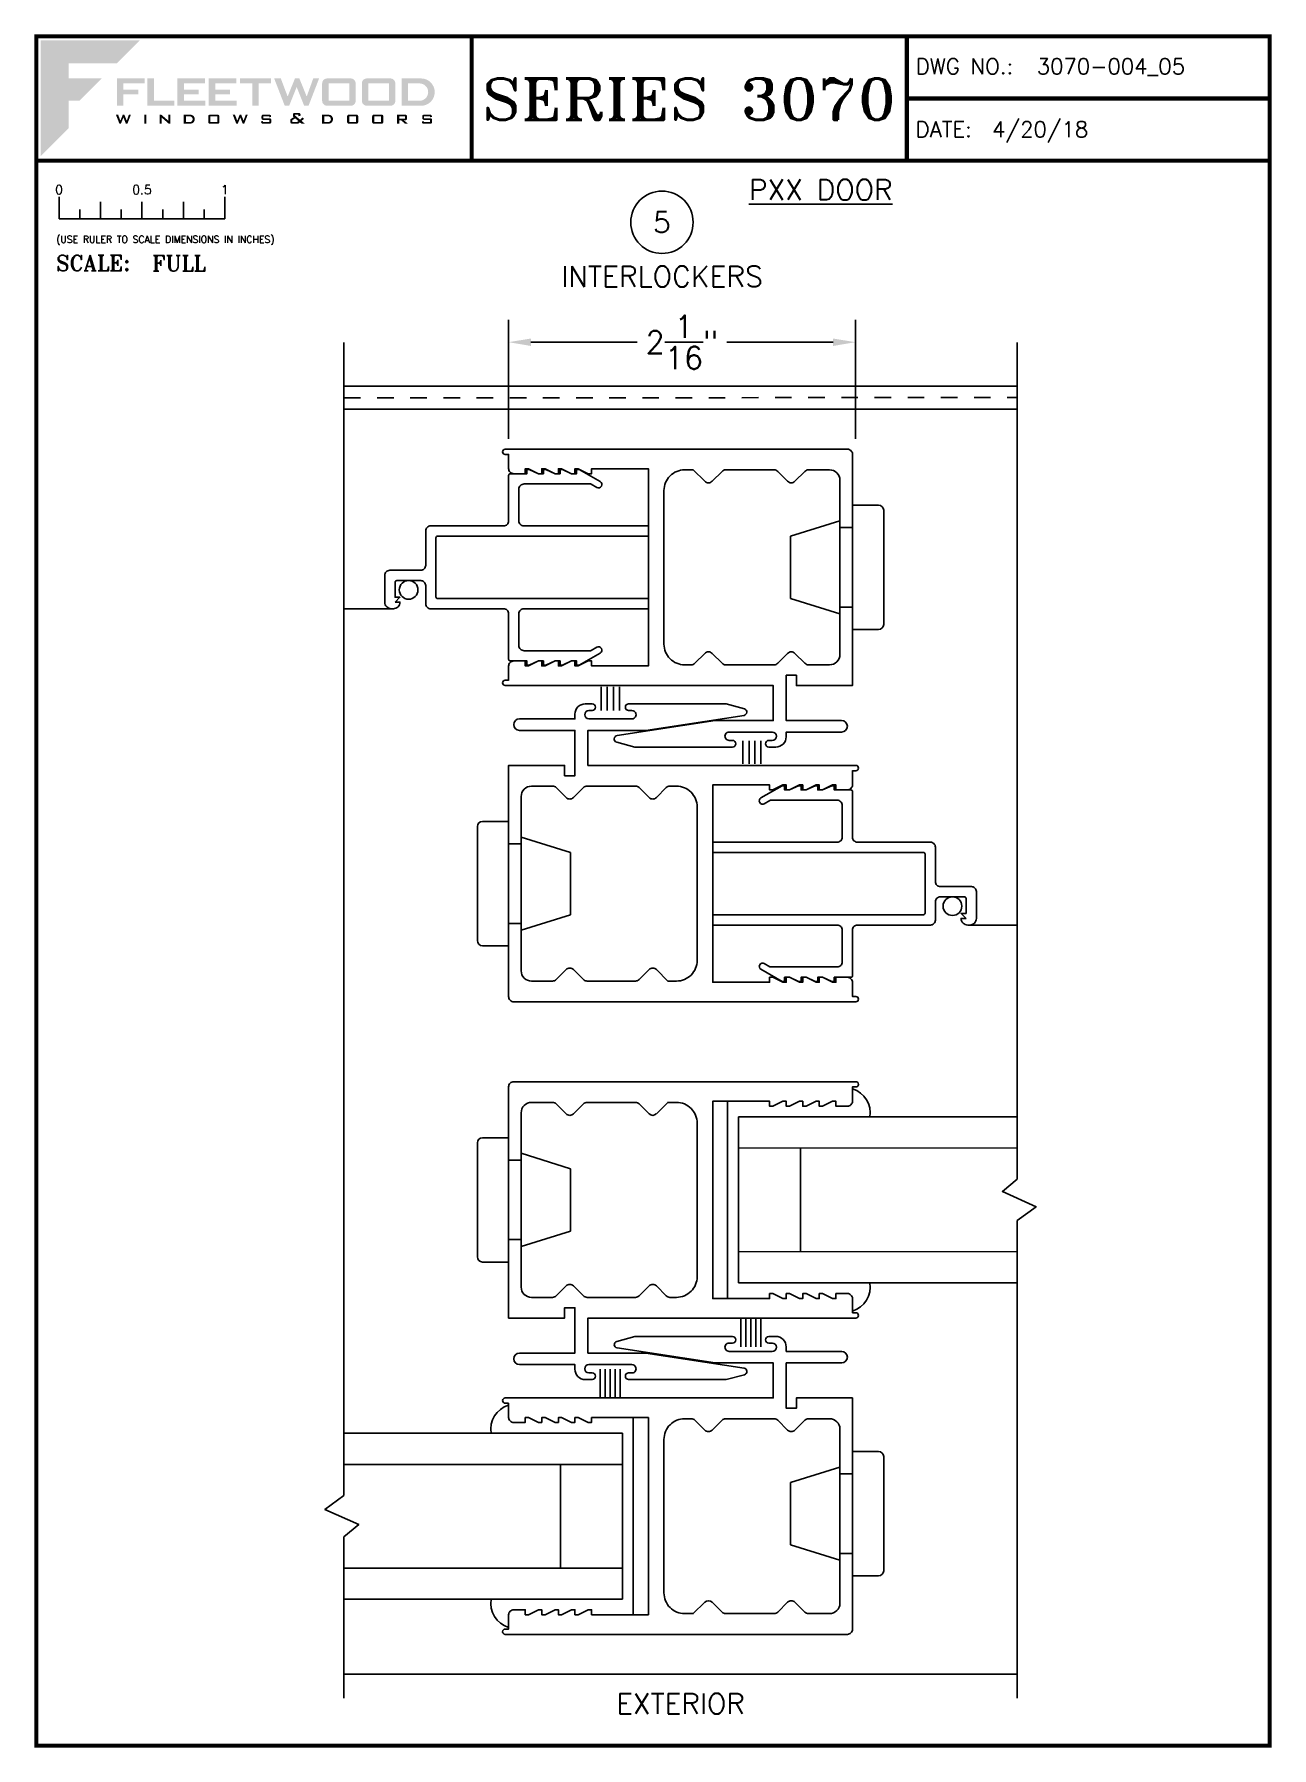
# Paper-space layout 'DETAIL 5' of a CAD drawing. Extents: x 0.3 to 7.8, y 0.1 to 10.4.
# The model-space entities are those that its viewports show. They can reach past a viewport. Long polylines and large blocks are cut down to what shows.
import ezdxf
from ezdxf.enums import TextEntityAlignment as Align

# ---------------------------------------------------------------- set-up
doc = ezdxf.new("R2010")
doc.units = 0
doc.header["$LTSCALE"] = 0.25
doc.header["$MEASUREMENT"] = 0
doc.linetypes.add('HIDDEN', pattern=[0.375, 0.25, -0.125])
doc.layers.get('0').update_dxf_attribs({"linetype": 'CONTINUOUS'})
doc.layers.get('DEFPOINTS').update_dxf_attribs({"color": 1, "linetype": 'CONTINUOUS'})
for name, color, linetype in [('DIM', 7, 'CONTINUOUS'), ('GLASS-VINYL', 7, 'CONTINUOUS'), ('MISC', 7, 'CONTINUOUS'), ('SASH', 5, 'CONTINUOUS'), ('SEAL', 7, 'CONTINUOUS'), ('SILL-PAN', 7, 'CONTINUOUS'), ('TEXT', 7, 'CONTINUOUS'), ('TITLE_BLOCK', 7, 'CONTINUOUS')]:
    doc.layers.add(name, color=color, linetype=linetype)
doc.layers.add('VP', color=40, linetype='CONTINUOUS', plot=False)
doc.layers.get('VP').off()
doc.styles.add('ROMANS', font='romans')
doc.styles.add('ROMANT', font='romant')
doc.styles.add('SIMPLEX-094', font='simplex.shx', dxfattribs={"height": 0.094})
doc.styles.get("Standard").update_dxf_attribs({"font": 'simplex.shx'})
doc.dimstyles.new('FULL SCALE', dxfattribs={"dimscale": 0.75, "dimtxt": 0.18, "dimasz": 0.18, "dimexe": 0.18, "dimexo": 0.125, "dimgap": 0.09, "dimtad": 0, "dimtih": 1, "dimtoh": 1, "dimdec": 4, "dimzin": 0, "dimdsep": 46, "dimlunit": 4, "dimtxsty": 'Standard', "dimcen": 0.09, "dimadec": 0, "dimazin": 0, "dimtfac": 1, "dimtdec": 4, "dimtofl": 0, "dimtmove": 0, "dimatfit": 3, "dimfxl": 0, "dimtolj": 1, "dimtzin": 0, "dimarcsym": 0})

# ---------------------------------------------------------------- blocks, each defined once
blk = doc.blocks.new('sectball')
blk.add_circle((0, 0), 0.125)
blk.add_attdef('NO', text='', height=0.062).set_placement((0, 0), align=Align.MIDDLE_CENTER)
for tag, p in [('LINE1', (0, -0.2588)), ('LINE2', (0, -0.3864)), ('LINE3', (0, -0.5214))]:
    blk.add_attdef(tag, text='', height=0.078).set_placement(p, align=Align.CENTER)
blk = doc.blocks.new('*D52')
at = {"layer": 'DEFPOINTS', "color": 0}
for p in [(5.253, 8.592), (3.161, 7.915), (5.253, 7.916)]:
    blk.add_point(p, dxfattribs=at)
at = {"layer": 'DIM', "color": 0, "lineweight": -2}
for p, q in [((3.161, 8.008), (3.161, 8.727)), ((5.253, 8.009), (5.253, 8.727)), ((3.296, 8.592), (3.937, 8.592)), ((5.118, 8.592), (4.477, 8.592))]:
    blk.add_line(p, q, dxfattribs=at)
at = {"layer": 'DIM', "color": 0}
for points in [[(3.296, 8.614), (3.296, 8.569), (3.161, 8.592)], [(5.118, 8.614), (5.118, 8.569), (5.253, 8.592)]]:
    blk.add_solid(points, dxfattribs=at)
at = {"layer": 'DIM', "color": 0, "insert": (4.207, 8.592), "char_height": 0.135, "attachment_point": 5}
blk.add_mtext('\\A1;2{\\H1.000000x;\\S1/16;}"', dxfattribs=at)
blk = doc.blocks.new('Fleetwood_Logo_6-10-15')
h = blk.add_hatch(color=154)
h.dxf.hatch_style = 1
h.paths.add_polyline_path([(0.2526, -0.0017), (0.0019, -0.0017), (0.0019, -0.2942), (0.0725, -0.2236), (0.0725, -0.1535), (0.1007, -0.1535), (0.1567, -0.0976), (0.0725, -0.0976), (0.0725, -0.0596), (0.1946, -0.0596)])
h = blk.add_hatch(color=251)
h.dxf.hatch_style = 1
h.paths.add_polyline_path([(0.2487, -0.1256), (0.2112, -0.1256), (0.2112, -0.1102), (0.2647, -0.1102), (0.2647, -0.0976), (0.1946, -0.0976), (0.1946, -0.1667), (0.2112, -0.1667), (0.2112, -0.1377), (0.2487, -0.1377)])
h = blk.add_hatch(color=251)
h.dxf.hatch_style = 1
h.paths.add_polyline_path([(0.2886, -0.0976), (0.272, -0.0976), (0.272, -0.1667), (0.3401, -0.1667), (0.3401, -0.1535), (0.2886, -0.1535)])
h = blk.add_hatch(color=251)
h.dxf.hatch_style = 1
h.paths.add_polyline_path([(0.4175, -0.0976), (0.3474, -0.0976), (0.3474, -0.1667), (0.4185, -0.1667), (0.4185, -0.1534), (0.364, -0.1534), (0.364, -0.1377), (0.4015, -0.1377), (0.4015, -0.1256), (0.364, -0.1256), (0.364, -0.1102), (0.4175, -0.1102)])
h = blk.add_hatch(color=251)
h.dxf.hatch_style = 1
h.paths.add_polyline_path([(0.4965, -0.0976), (0.4264, -0.0976), (0.4264, -0.1667), (0.4975, -0.1667), (0.4975, -0.1534), (0.443, -0.1534), (0.443, -0.1377), (0.4804, -0.1377), (0.4804, -0.1256), (0.443, -0.1256), (0.443, -0.1102), (0.4965, -0.1102)])
h = blk.add_hatch(color=251)
h.dxf.hatch_style = 1
h.paths.add_polyline_path([(0.5842, -0.0976), (0.5054, -0.0976), (0.5054, -0.1102), (0.5365, -0.1102), (0.5365, -0.1667), (0.5531, -0.1667), (0.5531, -0.1102), (0.5842, -0.1102)])
h = blk.add_hatch(color=251)
h.dxf.hatch_style = 1
h.paths.add_polyline_path([(0.6089, -0.0976), (0.5921, -0.0976), (0.6188, -0.1667), (0.63, -0.1667), (0.6489, -0.1192), (0.6679, -0.1667), (0.6789, -0.1667), (0.7056, -0.0976), (0.6908, -0.0976), (0.6742, -0.1433), (0.6558, -0.0976), (0.6446, -0.0976), (0.6261, -0.1433)])
h = blk.add_hatch(color=251)
h.dxf.hatch_style = 1
h.paths.add_polyline_path([(0.7853, -0.0976), (0.726, -0.0976, 0.414214), (0.7133, -0.1102), (0.7133, -0.154, 0.414214), (0.726, -0.1667), (0.7853, -0.1667, 0.414214), (0.798, -0.154), (0.798, -0.1102, 0.414214)])
h.paths.add_polyline_path([(0.7819, -0.1102), (0.7819, -0.154), (0.7294, -0.154), (0.7294, -0.1102)], flags=16)
h = blk.add_hatch(color=251)
h.dxf.hatch_style = 1
h.paths.add_polyline_path([(0.8856, -0.0976), (0.8262, -0.0976, 0.414214), (0.8136, -0.1102), (0.8136, -0.154, 0.414214), (0.8262, -0.1667), (0.8856, -0.1667, 0.414214), (0.8982, -0.154), (0.8982, -0.1102, 0.414214)])
h.paths.add_polyline_path([(0.8822, -0.1102), (0.8822, -0.154), (0.8296, -0.154), (0.8296, -0.1102)], flags=16)
h = blk.add_hatch(color=251)
h.dxf.hatch_style = 1
h.paths.add_polyline_path([(0.9632, -0.0976), (0.914, -0.0976), (0.914, -0.1667), (0.9632, -0.1667, 1)])
h.paths.add_polyline_path([(0.9301, -0.1102), (0.9593, -0.1102, -1), (0.9593, -0.154), (0.9301, -0.154)], flags=16)
h = blk.add_hatch(color=7)
h.dxf.hatch_style = 1
h.paths.add_polyline_path([(0.2301, -0.1891), (0.2251, -0.1891), (0.2196, -0.2043), (0.2134, -0.1891), (0.2097, -0.1891), (0.2035, -0.2043), (0.1978, -0.1891), (0.1922, -0.1891), (0.2011, -0.2121), (0.2048, -0.2121), (0.2112, -0.1963), (0.2175, -0.2121), (0.2212, -0.2121)])
h = blk.add_hatch(color=7)
h.dxf.hatch_style = 1
h.paths.add_polyline_path([(0.2691, -0.1891), (0.2637, -0.1891), (0.2637, -0.2118), (0.2637, -0.2121), (0.2691, -0.2121)])
h = blk.add_hatch(color=7)
h.dxf.hatch_style = 1
h.paths.add_polyline_path([(0.3077, -0.1964), (0.3259, -0.2121), (0.3298, -0.2121), (0.3298, -0.1891), (0.325, -0.1891), (0.325, -0.2047), (0.3067, -0.1891), (0.3029, -0.1891), (0.3029, -0.2121), (0.3077, -0.2121)])
h = blk.add_hatch(color=7)
h.dxf.hatch_style = 1
h.paths.add_polyline_path([(0.3801, -0.1891), (0.3637, -0.1891), (0.3637, -0.2121), (0.3801, -0.2121, 1)])
h.paths.add_polyline_path([(0.3691, -0.2079), (0.3691, -0.1933), (0.3788, -0.1933, -1), (0.3788, -0.2079)], flags=16)
h = blk.add_hatch(color=7)
h.dxf.hatch_style = 1
h.paths.add_polyline_path([(0.4537, -0.2079), (0.4537, -0.1933, 0.414214), (0.4495, -0.1891), (0.4297, -0.1891, 0.414214), (0.4255, -0.1933), (0.4255, -0.2079, 0.414214), (0.4297, -0.2121), (0.4495, -0.2121, 0.414214)])
h.paths.add_polyline_path([(0.4308, -0.2079), (0.4308, -0.1933), (0.4484, -0.1933), (0.4484, -0.2079)], flags=16)
h = blk.add_hatch(color=7)
h.dxf.hatch_style = 1
h.paths.add_polyline_path([(0.5253, -0.1891), (0.5203, -0.1891), (0.5148, -0.2043), (0.5087, -0.1891), (0.5049, -0.1891), (0.4988, -0.2043), (0.493, -0.1891), (0.4874, -0.1891), (0.4963, -0.2121), (0.5001, -0.2121), (0.5064, -0.1963), (0.5127, -0.2121), (0.5164, -0.2121)])
h = blk.add_hatch(color=7)
h.dxf.hatch_style = 1
h.paths.add_polyline_path([(0.5801, -0.1891), (0.5643, -0.1891, 0.414214), (0.56, -0.1933), (0.56, -0.1981, 0.414214), (0.5643, -0.2024), (0.58, -0.2024), (0.58, -0.2078), (0.5637, -0.2078), (0.5637, -0.2052), (0.5591, -0.2062), (0.5591, -0.2078, 0.414214), (0.5634, -0.2121), (0.5805, -0.2121, 0.414214), (0.5848, -0.2078), (0.5848, -0.2024, 0.414214), (0.5805, -0.1982), (0.5648, -0.1982), (0.5648, -0.193), (0.5798, -0.193), (0.5798, -0.1958), (0.5843, -0.1948), (0.5843, -0.1933, 0.414214)])
h = blk.add_hatch(color=7)
h.dxf.hatch_style = 1
h.paths.add_polyline_path([(0.645, -0.1913, -0.222262), (0.6447, -0.1906), (0.6447, -0.1892), (0.6535, -0.1892), (0.6535, -0.193), (0.6587, -0.1918), (0.6587, -0.189, 0.414214), (0.6544, -0.1847), (0.6437, -0.1847, 0.414214), (0.6394, -0.189), (0.6394, -0.1922, 0.222262), (0.6407, -0.1948), (0.6415, -0.1955), (0.6345, -0.1998, 0.260684), (0.6329, -0.2027), (0.6329, -0.2078, 0.414214), (0.6372, -0.2121), (0.6514, -0.2121, 0.17577), (0.6536, -0.2113), (0.657, -0.2085), (0.6614, -0.2121), (0.6699, -0.2121), (0.6613, -0.2049), (0.6676, -0.1997), (0.6637, -0.1964), (0.6574, -0.2017)])
h.paths.add_polyline_path([(0.6532, -0.2052), (0.6509, -0.2072, -0.17577), (0.6502, -0.2074), (0.6382, -0.2074), (0.6382, -0.2033, -0.260684), (0.6387, -0.2025), (0.6451, -0.1985)], flags=16)
h = blk.add_hatch(color=7)
h.dxf.hatch_style = 1
h.paths.add_polyline_path([(0.7294, -0.1891), (0.713, -0.1891), (0.713, -0.2121), (0.7294, -0.2121, 1)])
h.paths.add_polyline_path([(0.7184, -0.2079), (0.7184, -0.1933), (0.7281, -0.1933, -1), (0.7281, -0.2079)], flags=16)
h = blk.add_hatch(color=7)
h.dxf.hatch_style = 1
h.paths.add_polyline_path([(0.8045, -0.2079), (0.8045, -0.1933, 0.414214), (0.8003, -0.1891), (0.7805, -0.1891, 0.414214), (0.7763, -0.1933), (0.7763, -0.2079, 0.414214), (0.7805, -0.2121), (0.8003, -0.2121, 0.414214)])
h.paths.add_polyline_path([(0.7816, -0.2079), (0.7816, -0.1933), (0.7992, -0.1933), (0.7992, -0.2079)], flags=16)
h = blk.add_hatch(color=7)
h.dxf.hatch_style = 1
h.paths.add_polyline_path([(0.8678, -0.2079), (0.8678, -0.1933, 0.414214), (0.8636, -0.1891), (0.8438, -0.1891, 0.414214), (0.8396, -0.1933), (0.8396, -0.2079, 0.414214), (0.8438, -0.2121), (0.8636, -0.2121, 0.414214)])
h.paths.add_polyline_path([(0.8449, -0.2079), (0.8449, -0.1933), (0.8624, -0.1933), (0.8624, -0.2079)], flags=16)
h = blk.add_hatch(color=7)
h.dxf.hatch_style = 1
h.paths.add_polyline_path([(0.9277, -0.1993), (0.9277, -0.1933, 0.414214), (0.9235, -0.1891), (0.9028, -0.1891), (0.9028, -0.2121), (0.9082, -0.2121), (0.9082, -0.2035), (0.9131, -0.2035), (0.9224, -0.2121), (0.9303, -0.2121), (0.9197, -0.2035), (0.9235, -0.2035, 0.414214)])
h.paths.add_polyline_path([(0.9082, -0.1993), (0.9082, -0.1933), (0.9214, -0.1933, -0.414214), (0.9224, -0.1943), (0.9224, -0.1983, -0.414214), (0.9214, -0.1993)], flags=16)
h = blk.add_hatch(color=7)
h.dxf.hatch_style = 1
h.paths.add_polyline_path([(0.9867, -0.1982), (0.971, -0.1982), (0.971, -0.193), (0.9859, -0.193), (0.9859, -0.1958), (0.9905, -0.1948), (0.9905, -0.1933, 0.414214), (0.9863, -0.1891), (0.9705, -0.1891, 0.414214), (0.9662, -0.1933), (0.9662, -0.1981, 0.414214), (0.9705, -0.2024), (0.9862, -0.2024), (0.9862, -0.2078), (0.9699, -0.2078), (0.9699, -0.2052), (0.9653, -0.2062), (0.9653, -0.2078, 0.414214), (0.9696, -0.2121), (0.9867, -0.2121, 0.414214), (0.991, -0.2078), (0.991, -0.2024, 0.414214)])
blk = doc.blocks.new('A-SIZE_P')
at = {"const_width": 0.025}
blk.add_lwpolyline([(0.313, 0.125), (7.751, 0.125), (7.751, 10.437), (0.313, 10.437)], close=True, dxfattribs=at)
for points in [[(2.938, 10.437), (2.938, 9.687)], [(5.563, 10.437), (5.563, 9.687)], [(5.563, 10.062), (7.751, 10.062)], [(0.313, 9.687), (7.751, 9.687)]]:
    blk.add_lwpolyline(points, dxfattribs=at)
at = {"xscale": 2.387023416083395, "yscale": 2.387023416083395, "zscale": 2.387023416083395}
blk.add_blockref('Fleetwood_Logo_6-10-15', (0.334, 10.416), dxfattribs=at)
for s, style, p in [('DWG NO.:', 'SIMPLEX-094', (5.617, 10.209)), ('DATE:', 'SIMPLEX-094', (5.616, 9.829)), ('SCALE:', 'ROMANT', (0.433, 9.022))]:
    blk.add_text(s, height=0.094, dxfattribs=dict(style=style)).set_placement(p)
for tag, p, style in [('DWG_NO', (6.346, 10.209), 'SIMPLEX-094'), ('DATE', (6.077, 9.829), 'SIMPLEX-094'), ('SCALE', (1.011, 9.02), 'ROMANT')]:
    blk.add_attdef(tag, p, '', height=0.094, dxfattribs=dict(style=style))
for tag, height, style, width, p, p2 in [('DWG_NO_F', 0.094, 'SIMPLEX-094', 1.745692, (6.347, 10.209), (7.683, 10.209)), ('PRODUCT', 0.25, 'ROMANT', 1.390728, (3.001, 9.934), (5.5, 9.934))]:
    blk.add_attdef(tag, text='', height=height, dxfattribs=dict(style=style, width=width)).set_placement(p, p2, align=Align.FIT)
blk = doc.blocks.new('Full')
for p, q in [((0.137, -0.219), (0.137, -0.35)), ((0.262, -0.294), (0.262, -0.35)), ((0.387, -0.249), (0.387, -0.35)), ((0.512, -0.294), (0.512, -0.35)), ((0.637, -0.249), (0.637, -0.35)), ((0.762, -0.294), (0.762, -0.35)), ((0.887, -0.249), (0.887, -0.35)), ((1.012, -0.294), (1.012, -0.35)), ((1.137, -0.219), (1.137, -0.35)), ((0.137, -0.35), (1.137, -0.35))]:
    blk.add_line(p, q)
for s, p in [('0', (0.137, -0.219)), ('0.5', (0.637, -0.219)), ('1', (1.137, -0.219))]:
    blk.add_text(s, height=0.055).set_placement(p, align=Align.BOTTOM_CENTER)
at = {"style": 'ROMANS'}
blk.add_text('(USE RULER TO SCALE DIMENSIONS IN INCHES)', height=0.04115, dxfattribs=at).set_placement((0.12, -0.495))
blk = doc.blocks.new('A$C1D443341')
for p, q in [((0.188, 0.75), (0.031, 0.75)), ((0.188, 0.75), (0.188, 0)), ((0, 0.719), (0, 0.031)), ((0.264, 0.656), (0.562, 0.563)), ((0.264, 0.656), (0.264, 0.094)), ((0.264, 0.615), (0.188, 0.615)), ((0.562, 0.563), (0.562, 0.187)), ((0.264, 0.135), (0.188, 0.135)), ((0.264, 0.094), (0.562, 0.187)), ((0.188, 0), (0.031, 0))]:
    blk.add_line(p, q)
for centre, start, end in [((0.031, 0.719), 90, 180), ((0.031, 0.031), 180, 270)]:
    blk.add_arc(centre, 0.031, start, end)
blk = doc.blocks.new('3766 SCREEN ADAPTER')
blk.add_line((0.25, 1.836), (0.25, 1.544))
blk.add_lwpolyline([(0.21, 1.528), (0.18, 1.498), (0.18, 1.528), (0.09, 1.528, 0.414214), (0.08, 1.518), (0.08, 1.373, 0.414214), (0.11, 1.343), (0.22, 1.343, -0.414214), (0.25, 1.313), (0.25, 0.873, 0.414214), (0.28, 0.843), (0.555, 0.843, -0.414214), (0.565, 0.833), (0.565, 0.733), (0.59, 0.733), (0.59, 0.718), (0.565, 0.663), (0.565, 0.633), (0.59, 0.633), (0.59, 0.618), (0.565, 0.563), (0.565, 0.533), (0.59, 0.533), (0.59, 0.518), (0.565, 0.463), (0.565, 0.433), (0.59, 0.433), (0.59, 0.418), (0.517, 0.291, -1), (0.482, 0.311), (0.502, 0.345, 0.131652), (0.503, 0.35), (0.503, 0.75, 0.414214), (0.472, 0.781), (0.28, 0.781, 0.414214), (0.25, 0.751), (0.25, 0), (0.188, 0), (0.188, 1.271, 0.414214), (0.178, 1.281), (-0.178, 1.281, 0.414214), (-0.188, 1.271), (-0.188, 0), (-0.25, 0), (-0.25, 0.751, 0.414214), (-0.28, 0.781), (-0.472, 0.781, 0.414214), (-0.503, 0.75), (-0.503, 0.35, 0.131652), (-0.502, 0.345), (-0.482, 0.311, -1), (-0.517, 0.291), (-0.59, 0.418), (-0.59, 0.433), (-0.565, 0.433), (-0.565, 0.463), (-0.59, 0.518), (-0.59, 0.533), (-0.565, 0.533), (-0.565, 0.563), (-0.59, 0.618), (-0.59, 0.633), (-0.565, 0.633), (-0.565, 0.663), (-0.59, 0.718), (-0.59, 0.733), (-0.565, 0.733), (-0.565, 0.833, -0.414214), (-0.555, 0.843), (-0.28, 0.843, 0.414214), (-0.25, 0.873), (-0.25, 1.313, -0.414214), (-0.22, 1.343), (-0.012, 1.343, 0.414214), (0.018, 1.373), (0.018, 1.56, -0.414214), (0.048, 1.59), (0.21, 1.59, -0.414214), (0.25, 1.55), (0.25, 1.538, -0.414214), (0.21, 1.498)], format="xyb", close=True)
blk.add_circle((0.136, 1.446), 0.0563)

msp = doc.modelspace()

# ---------------------------------------------------------------- linework, layer by layer
for p, q in [((3.701, 1.358), (3.701, 1.214)), ((3.737, 1.358), (3.737, 1.214)), ((3.774, 1.358), (3.774, 1.214)), ((3.81, 1.358), (3.81, 1.214)), ((4.555, 1.031), (4.555, 0.893)), ((4.592, 1.031), (4.592, 0.893)), ((4.628, 1.031), (4.628, 0.893)), ((4.664, 1.031), (4.664, 0.893))]:
    msp.add_line(p, q)
at = {"color": 7}
for points in [[(6.209, -4.745), (6.209, -1.863), (6.323, -1.779), (6.12, -1.687), (6.209, -1.613), (6.209, 3.434)], [(6.474, -4.745), (6.474, -1.863), (6.588, -1.779), (6.384, -1.687), (6.474, -1.613), (6.474, 3.434)]]:
    msp.add_lwpolyline(points, dxfattribs=at)
at = {"color": 5}
for centre, start, end in [((4.011, -1.197), 224.9998, 314.9995), ((4.347, -4.187), 44.9998, 134.9995)]:
    msp.add_arc(centre, 0.031, start, end, dxfattribs=at)
at = {"layer": 'GLASS-VINYL'}
for p, q in [((4.463, -1.143), (4.463, -2.333)), ((6.209, -1.238), (4.528, -1.238)), ((4.528, -2.238), (4.528, -1.238)), ((6.209, -1.425), (4.528, -1.426)), ((4.903, -2.051), (4.903, -1.426)), ((6.209, -2.05), (4.528, -2.051)), ((6.209, -2.238), (4.528, -2.238)), ((3.894, -4.241), (3.894, -3.051)), ((2.149, -3.146), (3.829, -3.146)), ((3.829, -3.146), (3.829, -4.146)), ((2.149, -3.334), (3.829, -3.334)), ((3.454, -3.334), (3.454, -3.959)), ((2.149, -3.959), (3.829, -3.959)), ((2.149, -4.146), (3.829, -4.146))]:
    msp.add_line(p, q, dxfattribs=at)
for points in [[(1.904, 3.434), (1.904, -3.521), (1.79, -3.605), (1.994, -3.697), (1.904, -3.771), (1.904, -4.745)], [(2.149, 3.434), (2.149, -3.521), (2.034, -3.605), (2.238, -3.697), (2.149, -3.771), (2.148, -4.745)]]:
    msp.add_lwpolyline(points, dxfattribs=at)
for centre, start, end in [((5.17, -1.214), 350.7597, 72.6458), ((5.17, -2.263), 287.3542, 9.2403), ((3.187, -3.122), 107.3542, 189.2403), ((3.187, -4.171), 170.7597, 252.6458)]:
    msp.add_arc(centre, 0.153, start, end, dxfattribs=at)
at = {"layer": 'SASH'}
for points in [[(3.142, 1.396), (3.142, 1.482, -0.414214), (3.173, 1.513), (3.242, 1.513), (3.242, 1.483), (3.262, 1.483), (3.322, 1.513), (3.342, 1.513), (3.342, 1.483), (3.362, 1.483), (3.422, 1.513), (3.442, 1.513), (3.442, 1.483), (3.462, 1.483), (3.522, 1.513), (3.542, 1.513), (3.542, 1.483), (3.562, 1.483), (3.622, 1.513), (3.642, 1.513), (3.642, 1.483), (3.985, 1.483), (3.985, 2.673), (3.642, 2.673), (3.642, 2.643), (3.622, 2.643), (3.562, 2.673), (3.542, 2.673), (3.542, 2.643), (3.522, 2.643), (3.462, 2.673), (3.442, 2.673), (3.442, 2.643), (3.422, 2.643), (3.362, 2.673), (3.342, 2.673), (3.342, 2.643), (3.322, 2.643), (3.262, 2.673), (3.242, 2.673), (3.242, 2.643), (3.173, 2.643, -0.414214), (3.142, 2.674), (3.142, 2.759), (3.122, 2.759, -0.999996), (3.122, 2.791), (5.185, 2.791, -0.414214), (5.216, 2.76), (5.216, 1.365), (4.878, 1.365), (4.878, 1.427), (4.816, 1.427), (4.816, 1.154), (5.15, 1.154, -1), (5.15, 1.084), (4.816, 1.084), (4.816, 1.056, -0.414214), (4.754, 0.994), (4.712, 0.994, -1), (4.712, 1.034), (4.732, 1.034, 0.999996), (4.732, 1.084), (4.472, 1.084, 1.000003), (4.472, 1.034), (4.492, 1.034, -0.999994), (4.492, 0.994), (3.904, 0.994), (3.794, 1.023, -0.811415), (3.796, 1.063), (4.388, 1.154), (4.738, 1.154), (4.738, 1.365), (3.122, 1.365, -0.999996), (3.122, 1.397), (3.142, 1.397)], [(5.216, 0.852), (5.216, 0.766, -0.414214), (5.185, 0.735), (5.116, 0.735), (5.116, 0.765), (5.096, 0.765), (5.036, 0.735), (5.016, 0.735), (5.016, 0.765), (4.996, 0.765), (4.936, 0.735), (4.916, 0.735), (4.916, 0.765), (4.896, 0.765), (4.836, 0.735), (4.816, 0.735), (4.816, 0.765), (4.796, 0.765), (4.736, 0.735), (4.716, 0.735), (4.716, 0.765), (4.373, 0.765), (4.373, -0.425), (4.716, -0.425), (4.716, -0.395), (4.736, -0.395), (4.796, -0.425), (4.816, -0.425), (4.816, -0.395), (4.836, -0.395), (4.896, -0.425), (4.916, -0.425), (4.916, -0.395), (4.936, -0.395), (4.996, -0.425), (5.016, -0.425), (5.016, -0.395), (5.036, -0.395), (5.096, -0.425), (5.116, -0.425), (5.116, -0.395), (5.185, -0.395, -0.414214), (5.216, -0.426), (5.216, -0.511), (5.236, -0.511, -0.999996), (5.236, -0.543), (3.173, -0.543, -0.414214), (3.142, -0.512), (3.142, 0.883), (3.48, 0.883), (3.48, 0.821), (3.542, 0.821), (3.542, 1.094), (3.208, 1.094, -1), (3.208, 1.164), (3.542, 1.164), (3.542, 1.192, -0.414214), (3.604, 1.254), (3.646, 1.254, -1), (3.646, 1.214), (3.626, 1.214, 0.999996), (3.626, 1.164), (3.886, 1.164, 1.000003), (3.886, 1.214), (3.866, 1.214, -0.999994), (3.866, 1.254), (4.454, 1.254), (4.564, 1.224, -0.811415), (4.562, 1.185), (3.97, 1.094), (3.62, 1.094), (3.62, 0.883), (5.236, 0.883, -0.999996), (5.236, 0.851), (5.216, 0.851)], [(5.216, -2.42), (5.216, -2.334, 0.414214), (5.185, -2.303), (5.116, -2.303), (5.116, -2.333), (5.096, -2.333), (5.036, -2.303), (5.016, -2.303), (5.016, -2.333), (4.996, -2.333), (4.936, -2.303), (4.916, -2.303), (4.916, -2.333), (4.896, -2.333), (4.836, -2.303), (4.816, -2.303), (4.816, -2.333), (4.796, -2.333), (4.736, -2.303), (4.716, -2.303), (4.716, -2.333), (4.373, -2.333), (4.373, -1.143), (4.716, -1.143), (4.716, -1.173), (4.736, -1.173), (4.796, -1.143), (4.816, -1.143), (4.816, -1.173), (4.836, -1.173), (4.896, -1.143), (4.916, -1.143), (4.916, -1.173), (4.936, -1.173), (4.996, -1.143), (5.016, -1.143), (5.016, -1.173), (5.036, -1.173), (5.096, -1.143), (5.116, -1.143), (5.116, -1.173), (5.185, -1.173, 0.414214), (5.216, -1.142), (5.216, -1.057), (5.236, -1.057, 0.999996), (5.236, -1.025), (3.173, -1.025, 0.414214), (3.142, -1.056), (3.142, -2.451), (3.48, -2.451), (3.48, -2.389), (3.542, -2.389), (3.542, -2.662), (3.208, -2.662, 1), (3.208, -2.732), (3.542, -2.732), (3.542, -2.76, 0.414214), (3.604, -2.822), (3.646, -2.822, 1), (3.646, -2.782), (3.626, -2.782, -0.999996), (3.626, -2.732), (3.886, -2.732, -1.000003), (3.886, -2.782), (3.866, -2.782, 0.999994), (3.866, -2.822), (4.454, -2.822), (4.564, -2.793, 0.811415), (4.562, -2.753), (3.97, -2.662), (3.62, -2.662), (3.62, -2.451), (5.236, -2.451, 0.999996), (5.236, -2.419), (5.216, -2.419)], [(4.033, -1.219), (4.102, -1.15), (4.154, -1.15, -0.414214), (4.279, -1.275), (4.279, -2.201, -0.414214), (4.154, -2.326), (4.115, -2.326, -0.198912), (4.093, -2.317), (4.033, -2.257, 0.414214), (3.989, -2.257), (3.929, -2.317, -0.198912), (3.907, -2.326), (3.615, -2.326, -0.198912), (3.593, -2.317), (3.533, -2.257, 0.414214), (3.489, -2.257), (3.429, -2.317, -0.198912), (3.407, -2.326), (3.28, -2.326, -0.414214), (3.218, -2.264), (3.218, -1.212, -0.414214), (3.28, -1.15), (3.407, -1.15, -0.198912), (3.429, -1.159), (3.489, -1.219, 0.414214), (3.533, -1.219), (3.593, -1.159, -0.198912), (3.615, -1.15), (3.907, -1.15, -0.198912), (3.929, -1.159), (3.989, -1.219)], [(4.033, -1.219), (4.102, -1.15), (4.154, -1.15, -0.414214), (4.279, -1.275), (4.279, -2.201, -0.414214), (4.154, -2.326), (4.115, -2.326, -0.198912), (4.093, -2.317), (4.033, -2.257, 0.414214), (3.989, -2.257), (3.929, -2.317, -0.198912), (3.907, -2.326), (3.615, -2.326, -0.198912), (3.593, -2.317), (3.533, -2.257, 0.414214), (3.489, -2.257), (3.429, -2.317, -0.198912), (3.407, -2.326), (3.28, -2.326, -0.414214), (3.218, -2.264), (3.218, -1.212, -0.414214), (3.28, -1.15), (3.407, -1.15, -0.198912), (3.429, -1.159), (3.489, -1.219, 0.414214), (3.533, -1.219), (3.593, -1.159, -0.198912), (3.615, -1.15), (3.907, -1.15, -0.198912), (3.929, -1.159), (3.989, -1.219)], [(3.142, -2.964), (3.142, -3.05, 0.414214), (3.173, -3.081), (3.242, -3.081), (3.242, -3.051), (3.262, -3.051), (3.322, -3.081), (3.342, -3.081), (3.342, -3.051), (3.362, -3.051), (3.422, -3.081), (3.442, -3.081), (3.442, -3.051), (3.462, -3.051), (3.522, -3.081), (3.542, -3.081), (3.542, -3.051), (3.562, -3.051), (3.622, -3.081), (3.642, -3.081), (3.642, -3.051), (3.985, -3.051), (3.985, -4.241), (3.642, -4.241), (3.642, -4.211), (3.622, -4.211), (3.562, -4.241), (3.542, -4.241), (3.542, -4.211), (3.522, -4.211), (3.462, -4.241), (3.442, -4.241), (3.442, -4.211), (3.422, -4.211), (3.362, -4.241), (3.342, -4.241), (3.342, -4.211), (3.322, -4.211), (3.262, -4.241), (3.242, -4.241), (3.242, -4.211), (3.173, -4.211, 0.414214), (3.142, -4.242), (3.142, -4.327), (3.122, -4.327, 0.999996), (3.122, -4.359), (5.185, -4.359, 0.414214), (5.216, -4.328), (5.216, -2.933), (4.878, -2.933), (4.878, -2.995), (4.816, -2.995), (4.816, -2.722), (5.15, -2.722, 1), (5.15, -2.652), (4.816, -2.652), (4.816, -2.624, 0.414214), (4.754, -2.562), (4.712, -2.562, 1), (4.712, -2.602), (4.732, -2.602, -0.999996), (4.732, -2.652), (4.472, -2.652, -1.000003), (4.472, -2.602), (4.492, -2.602, 0.999994), (4.492, -2.562), (3.904, -2.562), (3.794, -2.592, 0.811415), (3.796, -2.631), (4.388, -2.722), (4.738, -2.722), (4.738, -2.933), (3.122, -2.933, 0.999996), (3.122, -2.965), (3.142, -2.965)], [(4.325, -4.165), (4.256, -4.234), (4.204, -4.234, -0.414214), (4.079, -4.109), (4.079, -3.183, -0.414214), (4.204, -3.058), (4.243, -3.058, -0.198912), (4.265, -3.067), (4.325, -3.127, 0.414214), (4.369, -3.127), (4.429, -3.067, -0.198912), (4.451, -3.058), (4.743, -3.058, -0.198912), (4.765, -3.067), (4.825, -3.127, 0.414214), (4.869, -3.127), (4.929, -3.067, -0.198912), (4.951, -3.058), (5.078, -3.058, -0.414214), (5.14, -3.12), (5.14, -4.172, -0.414214), (5.078, -4.234), (4.951, -4.234, -0.198912), (4.929, -4.225), (4.869, -4.165, 0.414214), (4.825, -4.165), (4.765, -4.225, -0.198912), (4.743, -4.234), (4.451, -4.234, -0.198912), (4.429, -4.225), (4.369, -4.165)]]:
    msp.add_lwpolyline(points, format="xyb", dxfattribs=at)
for points in [[(5.14, 1.552), (5.14, 2.604, 0.414214), (5.078, 2.666), (4.951, 2.666, 0.198912), (4.929, 2.657), (4.869, 2.597, -0.414214), (4.825, 2.597), (4.765, 2.657, 0.198912), (4.743, 2.666), (4.451, 2.666, 0.198912), (4.429, 2.657), (4.369, 2.597, -0.414214), (4.325, 2.597), (4.256, 2.666), (4.204, 2.666, 0.414214), (4.079, 2.541), (4.079, 1.615, 0.414214), (4.204, 1.49), (4.243, 1.49, 0.198912), (4.265, 1.499), (4.325, 1.559, -0.414214), (4.369, 1.559), (4.429, 1.499, 0.198912), (4.451, 1.49), (4.743, 1.49, 0.198912), (4.765, 1.499), (4.825, 1.559, -0.414214), (4.869, 1.559), (4.929, 1.499, 0.198912), (4.951, 1.49), (5.078, 1.49, 0.414214)], [(3.218, 0.696), (3.218, -0.356, 0.414214), (3.28, -0.418), (3.407, -0.418, 0.198912), (3.429, -0.409), (3.489, -0.349, -0.414214), (3.533, -0.349), (3.593, -0.409, 0.198912), (3.615, -0.418), (3.907, -0.418, 0.198912), (3.929, -0.409), (3.989, -0.349, -0.414214), (4.033, -0.349), (4.102, -0.418), (4.154, -0.418, 0.414214), (4.279, -0.293), (4.279, 0.633, 0.414214), (4.154, 0.758), (4.115, 0.758, 0.198912), (4.093, 0.749), (4.033, 0.689, -0.414214), (3.989, 0.689), (3.929, 0.749, 0.198912), (3.907, 0.758), (3.615, 0.758, 0.198912), (3.593, 0.749), (3.533, 0.689, -0.414214), (3.489, 0.689), (3.429, 0.749, 0.198912), (3.407, 0.758), (3.28, 0.758, 0.414214)]]:
    msp.add_lwpolyline(points, format="xyb", close=True, dxfattribs=at)
at = {"layer": 'SEAL'}
for p, q in [((4.543, -2.625), (4.543, -2.451)), ((4.573, -2.625), (4.573, -2.451)), ((4.603, -2.625), (4.603, -2.451)), ((4.633, -2.625), (4.633, -2.451)), ((4.663, -2.625), (4.663, -2.451)), ((3.695, -2.759), (3.695, -2.933)), ((3.725, -2.759), (3.725, -2.933)), ((3.755, -2.759), (3.755, -2.933)), ((3.785, -2.759), (3.785, -2.933)), ((3.815, -2.759), (3.815, -2.933))]:
    msp.add_line(p, q, dxfattribs=at)
at = {"layer": 'SILL-PAN'}
for p, q in [((2.149, 3.171), (6.209, 3.171)), ((2.149, 3.032), (6.209, 3.032)), ((2.149, -4.6), (6.209, -4.6))]:
    msp.add_line(p, q, dxfattribs=at)
at = {"layer": 'SILL-PAN', "linetype": 'HIDDEN'}
msp.add_line((2.149, 3.101), (6.209, 3.102), dxfattribs=at)

# ---------------------------------------------------------------- block references
at = {"layer": 'MISC', "rotation": 180}
for p in [(5.404, 2.453), (5.404, -3.256)]:
    msp.add_blockref('A$C1D443341', p, dxfattribs=at)
at = {"layer": 'MISC'}
for p in [(2.954, -0.205), (2.954, -2.113)]:
    msp.add_blockref('A$C1D443341', p, dxfattribs=at)
at = {"layer": 'SASH', "xscale": -1, "rotation": 90}
msp.add_blockref('3766 SCREEN ADAPTER', (3.985, 2.078), dxfattribs=at)
at = {"layer": 'SASH', "rotation": 270}
msp.add_blockref('3766 SCREEN ADAPTER', (4.373, 0.17), dxfattribs=at)

psp = doc.layouts.new('DETAIL 5')

# ---------------------------------------------------------------- block references
at = {"layer": 'DIM'}
ref = psp.add_blockref('A-SIZE_P', (0, 0), dxfattribs=at)
ref.add_attrib('DATE', '4/20/18', (6.07741, 9.82884), dxfattribs={"layer": '0', "height": 0.094, "style": 'SIMPLEX-094'})
ref.add_attrib('SCALE', 'FULL', (1.01101, 9.02035), dxfattribs={"layer": '0', "height": 0.094, "style": 'ROMANT'})
ref.add_attrib('PRODUCT', 'SERIES 3070', dxfattribs={"layer": '0', "height": 0.25, "style": 'ROMANT', "width": 0.981308}).set_placement((3.0005, 9.93352), (5.5005, 9.93352), align=Align.FIT)
ref.add_attrib('DWG_NO', '3070-004_05', (6.34634, 10.20879), dxfattribs={"layer": '0', "height": 0.094, "style": 'SIMPLEX-094'})
at = {"layer": 'TEXT'}
ref = psp.add_blockref('sectball', (4.08619, 9.31522), dxfattribs=dict(at, xscale=1.504000000000005, yscale=1.504000000000005, zscale=1.504000000000005))
ref.add_attrib('NO', '5', dxfattribs={"layer": '0', "height": 0.125}).set_placement((4.08619, 9.31522), align=Align.MIDDLE_CENTER)
ref.add_attrib('LINE1', 'INTERLOCKERS', dxfattribs={"layer": '0', "height": 0.125}).set_placement((4.08619, 8.92594), align=Align.CENTER)
at = {"layer": 'TITLE_BLOCK'}
psp.add_blockref('Full', (0.313, 9.687), dxfattribs=at)

# ---------------------------------------------------------------- texts
at = {"layer": 'TEXT'}
psp.add_text('EXTERIOR', height=0.124, dxfattribs=at).set_placement((4.19799, 0.31637), align=Align.CENTER)
at = {"layer": 'TEXT', "insert": (5.04354, 9.51176), "char_height": 0.124, "width": 1.2194, "attachment_point": 5}
psp.add_mtext('{\\LPXX DOOR}', dxfattribs=at)

# ---------------------------------------------------------------- dimensions: what is measured, and where the dimension line sits
at = {"layer": 'DIM'}
dim = psp.add_linear_dim(base=(5.2531, 8.59184), p1=(3.16099, 7.91456), p2=(5.2531, 7.91556), dimstyle='FULL SCALE', dxfattribs=at)
dim.commit()
dim.dimension.update_dxf_attribs({"geometry": '*D52', "text_midpoint": (4.20703, 8.59184), "dimtype": 160})

# ---------------------------------------------------------------- viewports
at = {"layer": 'VP'}
psp.add_viewport(center=(4.21342, 4.58006), size=(4.35066, 8.678407), view_center_point=(4.19427, -0.57553), view_height=8.678406, dxfattribs=at)

doc.saveas('drawing.dxf')
